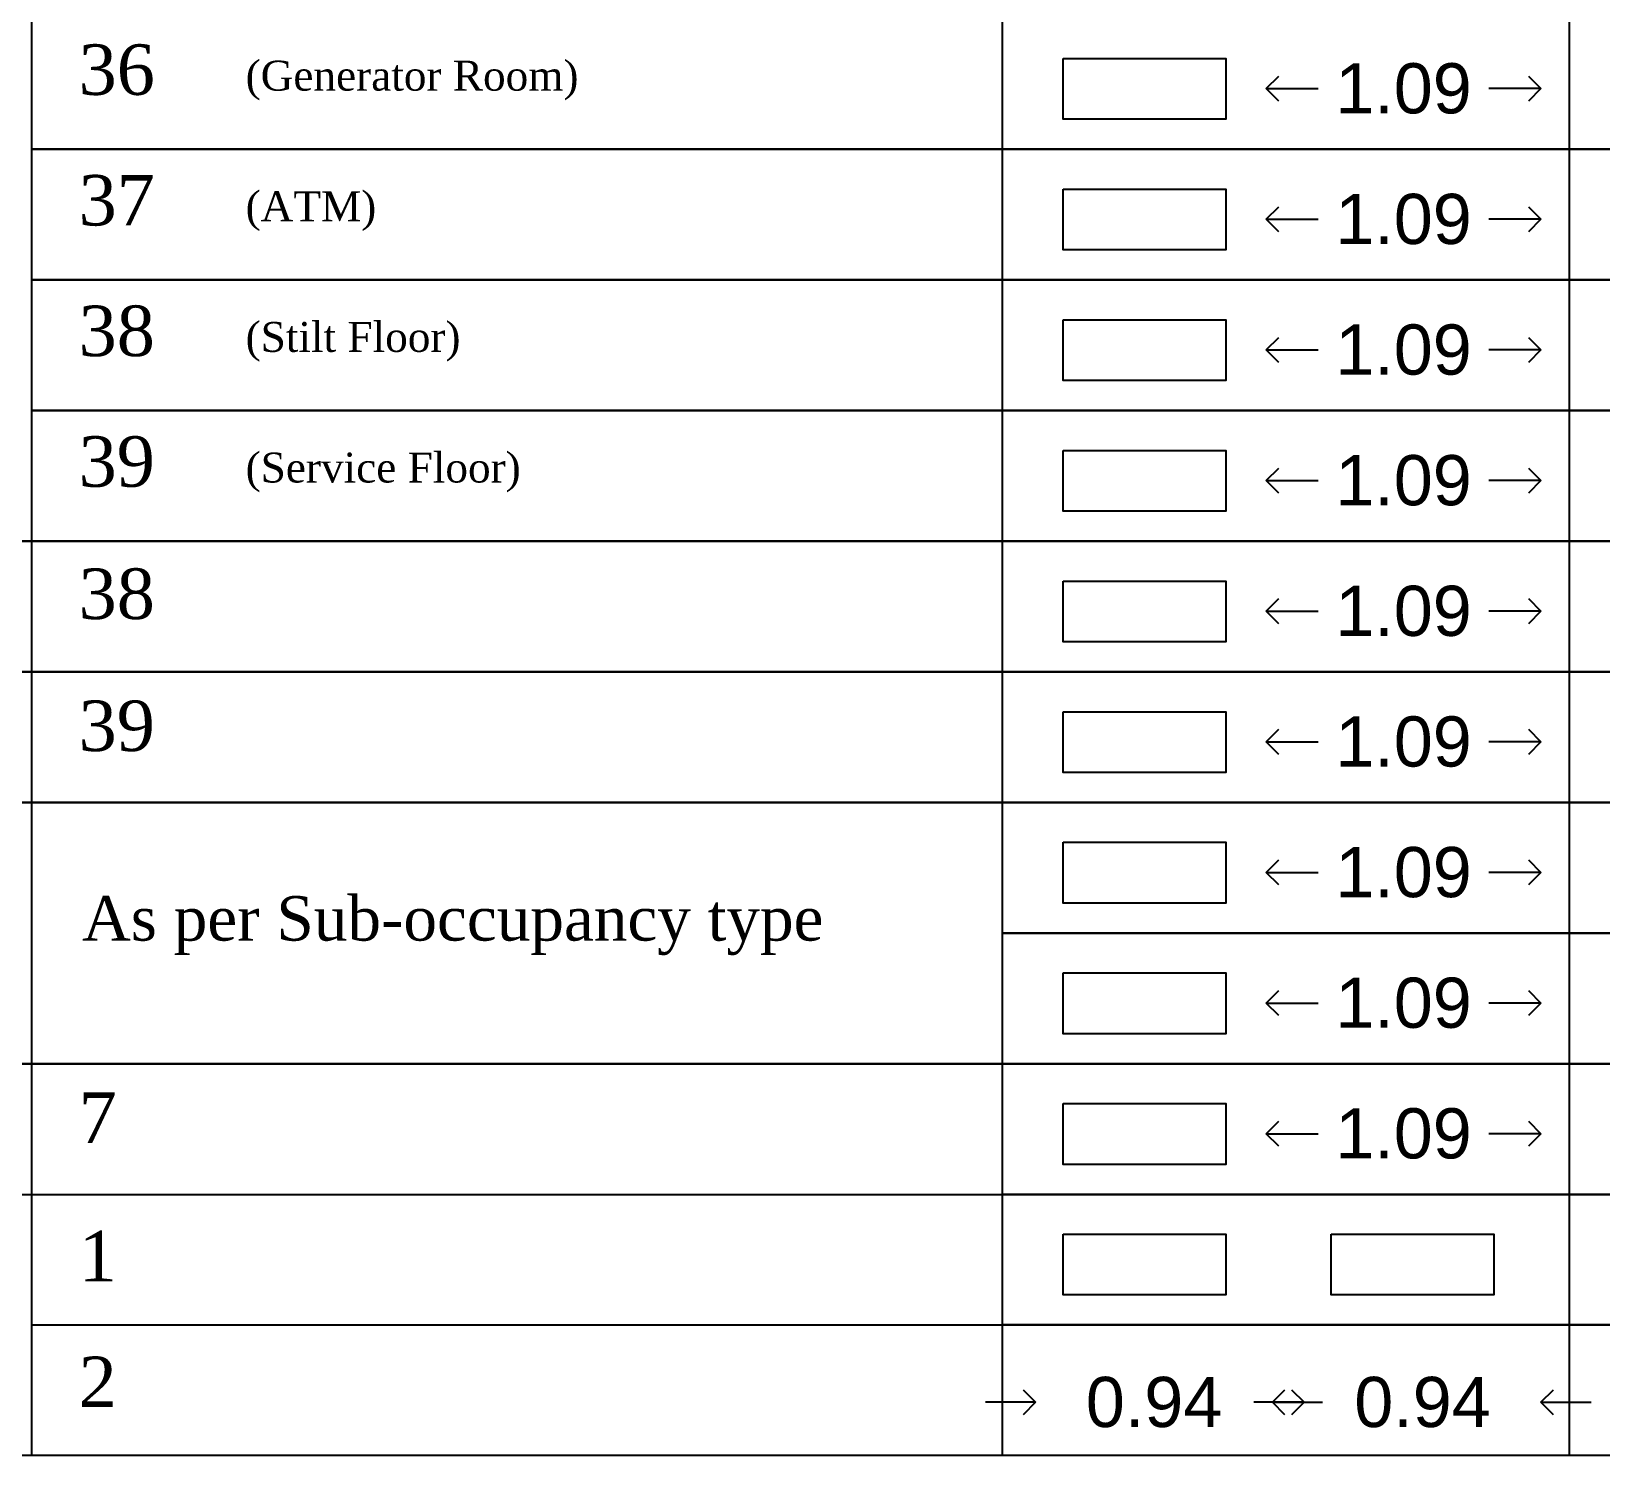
# Model space of a CAD drawing. Header units: millimetres. Extents: x -9481 to -9285, y 28728 to 28829.
# Drawn here: x -9461.73 to -9455.48, y 28745.74 to 28751.42 of the extents above; entities that cross this region are included whole.
import ezdxf

# ---------------------------------------------------------------- set-up
doc = ezdxf.new("R2010")
doc.units = ezdxf.units.MM
doc.header["$PDMODE"] = 34
doc.header["$PDSIZE"] = -15
doc.linetypes.add('CONTINULUS', pattern=[0])
for name, color, linetype in [('BLK_1_FLR_0_ROOM_1_MEZ_AREA_1', 11, 'Continuous'), ('BLK_1_FLR_0_ROOM_2_MEZ_AREA_1', 11, 'Continuous'), ('ICT_LANDING_POINT_1', 7, 'Continuous'), ('ICT_LANDING_POINT_1_DOOR_1', 7, 'Continuous'), ('ICT_LANDING_POINT_1_DOOR_2', 7, 'Continuous')]:
    doc.layers.add(name, color=color, linetype=linetype)
doc.layers.add('BLK_1_FLR_1_REGULAR_ROOM_1', color=7, linetype='Continuous', plot=False)
doc.layers.add('PLAN', color=7, linetype='Continuous', lineweight=40)
doc.styles.add('Arial', font='arial.ttf', dxfattribs={"height": 0.2})
doc.styles.add('MtXpl_Georgia', font='georgiab.ttf')
doc.styles.add('style2', font='arial.ttf', dxfattribs={"height": 0.3})
doc.dimstyles.new('INT DIM', dxfattribs={"dimtxt": 0.3, "dimasz": 0.1, "dimexe": 0.18, "dimexo": 0.0625, "dimgap": 0.09, "dimtad": 0, "dimzin": 0, "dimdsep": 46, "dimtxsty": 'style2', "dimblk": 'OPEN90', "dimcen": 0.09, "dimse1": 1, "dimse2": 1, "dimclrd": 250, "dimclrt": 256, "dimadec": 0, "dimazin": 0, "dimtfac": 1, "dimtofl": 0, "dimtmove": 0, "dimatfit": 3, "dimfxl": 0.18, "dimtolj": 1, "dimtzin": 0, "dimlwd": -1, "dimarcsym": 0})

# ---------------------------------------------------------------- blocks, each defined once
blk = doc.blocks.new('_Open90')
at = {"layer": 'PLAN', "color": 0, "lineweight": -2}
for p, q in [((0, 0), (-1, 0)), ((-0.5, 0.5), (0, 0)), ((0, 0), (-0.5, -0.5))]:
    blk.add_line(p, q, dxfattribs=at)
blk = doc.blocks.new('*D184')
at = {"layer": 'BLK_1_FLR_1_REGULAR_ROOM_1', "color": 250, "transparency": 16777216}
for p, q in [((-9456.7091, 28751.1923), (-9456.6022, 28751.1923)), ((-9455.8142, 28751.1923), (-9455.9211, 28751.1923))]:
    blk.add_line(p, q, dxfattribs=at)
at = {"layer": 'Defpoints', "color": 0, "transparency": 16777216}
for p in [(-9456.8091, 28751.3124), (-9455.7142, 28751.3124), (-9455.7142, 28751.1923)]:
    blk.add_point(p, dxfattribs=at)
at = {"layer": 'BLK_1_FLR_1_REGULAR_ROOM_1', "color": 250, "transparency": 16777216, "xscale": 0.1, "yscale": 0.1, "zscale": 0.1, "rotation": 180}
blk.add_blockref('_Open90', (-9456.8091, 28751.1923), dxfattribs=at)
at = {"layer": 'BLK_1_FLR_1_REGULAR_ROOM_1', "color": 250, "transparency": 16777216, "xscale": 0.1, "yscale": 0.1, "zscale": 0.1}
blk.add_blockref('_Open90', (-9455.7142, 28751.1923), dxfattribs=at)
at = {"layer": 'BLK_1_FLR_1_REGULAR_ROOM_1', "transparency": 16777216, "insert": (-9456.2617, 28751.1923), "char_height": 0.2, "attachment_point": 5, "style": 'Arial', "bg_fill": 3, "box_fill_scale": 1.1, "bg_fill_color": 256, "bg_fill_true_color": 13158600, "bg_fill_transparency": 0}
blk.add_mtext('\\A1;1.09', dxfattribs=at)
blk = doc.blocks.new('*D191')
at = {"layer": 'BLK_1_FLR_1_REGULAR_ROOM_1', "color": 250, "transparency": 16777216}
for p, q in [((-9456.7091, 28750.6717), (-9456.6022, 28750.6717)), ((-9455.8142, 28750.6717), (-9455.9211, 28750.6717))]:
    blk.add_line(p, q, dxfattribs=at)
at = {"layer": 'Defpoints', "color": 0, "transparency": 16777216}
for p in [(-9456.8091, 28750.7918), (-9455.7142, 28750.7918), (-9455.7142, 28750.6717)]:
    blk.add_point(p, dxfattribs=at)
at = {"layer": 'BLK_1_FLR_1_REGULAR_ROOM_1', "color": 250, "transparency": 16777216, "xscale": 0.1, "yscale": 0.1, "zscale": 0.1, "rotation": 180}
blk.add_blockref('_Open90', (-9456.8091, 28750.6717), dxfattribs=at)
at = {"layer": 'BLK_1_FLR_1_REGULAR_ROOM_1', "color": 250, "transparency": 16777216, "xscale": 0.1, "yscale": 0.1, "zscale": 0.1}
blk.add_blockref('_Open90', (-9455.7142, 28750.6717), dxfattribs=at)
at = {"layer": 'BLK_1_FLR_1_REGULAR_ROOM_1', "transparency": 16777216, "insert": (-9456.2617, 28750.6717), "char_height": 0.2, "attachment_point": 5, "style": 'Arial', "bg_fill": 3, "box_fill_scale": 1.1, "bg_fill_color": 256, "bg_fill_true_color": 13158600, "bg_fill_transparency": 0}
blk.add_mtext('\\A1;1.09', dxfattribs=at)
blk = doc.blocks.new('*D198')
at = {"layer": 'BLK_1_FLR_1_REGULAR_ROOM_1', "color": 250, "transparency": 16777216}
for p, q in [((-9456.7091, 28750.1511), (-9456.6022, 28750.1511)), ((-9455.8142, 28750.1511), (-9455.9211, 28750.1511))]:
    blk.add_line(p, q, dxfattribs=at)
at = {"layer": 'Defpoints', "color": 0, "transparency": 16777216}
for p in [(-9456.8091, 28750.2711), (-9455.7142, 28750.2711), (-9455.7142, 28750.1511)]:
    blk.add_point(p, dxfattribs=at)
at = {"layer": 'BLK_1_FLR_1_REGULAR_ROOM_1', "color": 250, "transparency": 16777216, "xscale": 0.1, "yscale": 0.1, "zscale": 0.1, "rotation": 180}
blk.add_blockref('_Open90', (-9456.8091, 28750.1511), dxfattribs=at)
at = {"layer": 'BLK_1_FLR_1_REGULAR_ROOM_1', "color": 250, "transparency": 16777216, "xscale": 0.1, "yscale": 0.1, "zscale": 0.1}
blk.add_blockref('_Open90', (-9455.7142, 28750.1511), dxfattribs=at)
at = {"layer": 'BLK_1_FLR_1_REGULAR_ROOM_1', "transparency": 16777216, "insert": (-9456.2617, 28750.1511), "char_height": 0.2, "attachment_point": 5, "style": 'Arial', "bg_fill": 3, "box_fill_scale": 1.1, "bg_fill_color": 256, "bg_fill_true_color": 13158600, "bg_fill_transparency": 0}
blk.add_mtext('\\A1;1.09', dxfattribs=at)
blk = doc.blocks.new('*D205')
at = {"layer": 'BLK_1_FLR_1_REGULAR_ROOM_1', "color": 250, "transparency": 16777216}
for p, q in [((-9456.7091, 28749.6304), (-9456.6022, 28749.6304)), ((-9455.8142, 28749.6304), (-9455.9211, 28749.6304))]:
    blk.add_line(p, q, dxfattribs=at)
at = {"layer": 'Defpoints', "color": 0, "transparency": 16777216}
for p in [(-9456.8091, 28749.7505), (-9455.7142, 28749.7505), (-9455.7142, 28749.6304)]:
    blk.add_point(p, dxfattribs=at)
at = {"layer": 'BLK_1_FLR_1_REGULAR_ROOM_1', "color": 250, "transparency": 16777216, "xscale": 0.1, "yscale": 0.1, "zscale": 0.1, "rotation": 180}
blk.add_blockref('_Open90', (-9456.8091, 28749.6304), dxfattribs=at)
at = {"layer": 'BLK_1_FLR_1_REGULAR_ROOM_1', "color": 250, "transparency": 16777216, "xscale": 0.1, "yscale": 0.1, "zscale": 0.1}
blk.add_blockref('_Open90', (-9455.7142, 28749.6304), dxfattribs=at)
at = {"layer": 'BLK_1_FLR_1_REGULAR_ROOM_1', "transparency": 16777216, "insert": (-9456.2617, 28749.6304), "char_height": 0.2, "attachment_point": 5, "style": 'Arial', "bg_fill": 3, "box_fill_scale": 1.1, "bg_fill_color": 256, "bg_fill_true_color": 13158600, "bg_fill_transparency": 0}
blk.add_mtext('\\A1;1.09', dxfattribs=at)
blk = doc.blocks.new('*D219')
at = {"layer": 'BLK_1_FLR_1_REGULAR_ROOM_1', "color": 250, "transparency": 16777216}
for p, q in [((-9456.7091, 28749.1098), (-9456.6022, 28749.1098)), ((-9455.8142, 28749.1098), (-9455.9211, 28749.1098))]:
    blk.add_line(p, q, dxfattribs=at)
at = {"layer": 'Defpoints', "color": 0, "transparency": 16777216}
for p in [(-9456.8091, 28749.2298), (-9455.7142, 28749.2298), (-9455.7142, 28749.1098)]:
    blk.add_point(p, dxfattribs=at)
at = {"layer": 'BLK_1_FLR_1_REGULAR_ROOM_1', "color": 250, "transparency": 16777216, "xscale": 0.1, "yscale": 0.1, "zscale": 0.1, "rotation": 180}
blk.add_blockref('_Open90', (-9456.8091, 28749.1098), dxfattribs=at)
at = {"layer": 'BLK_1_FLR_1_REGULAR_ROOM_1', "color": 250, "transparency": 16777216, "xscale": 0.1, "yscale": 0.1, "zscale": 0.1}
blk.add_blockref('_Open90', (-9455.7142, 28749.1098), dxfattribs=at)
at = {"layer": 'BLK_1_FLR_1_REGULAR_ROOM_1', "transparency": 16777216, "insert": (-9456.2617, 28749.1098), "char_height": 0.2, "attachment_point": 5, "style": 'Arial', "bg_fill": 3, "box_fill_scale": 1.1, "bg_fill_color": 256, "bg_fill_true_color": 13158600, "bg_fill_transparency": 0}
blk.add_mtext('\\A1;1.09', dxfattribs=at)
blk = doc.blocks.new('*D212')
at = {"layer": 'BLK_1_FLR_1_REGULAR_ROOM_1', "color": 250, "transparency": 16777216}
for p, q in [((-9456.7091, 28748.5891), (-9456.6022, 28748.5891)), ((-9455.8142, 28748.5891), (-9455.9211, 28748.5891))]:
    blk.add_line(p, q, dxfattribs=at)
at = {"layer": 'Defpoints', "color": 0, "transparency": 16777216}
for p in [(-9456.8091, 28748.7092), (-9455.7142, 28748.7092), (-9455.7142, 28748.5891)]:
    blk.add_point(p, dxfattribs=at)
at = {"layer": 'BLK_1_FLR_1_REGULAR_ROOM_1', "color": 250, "transparency": 16777216, "xscale": 0.1, "yscale": 0.1, "zscale": 0.1, "rotation": 180}
blk.add_blockref('_Open90', (-9456.8091, 28748.5891), dxfattribs=at)
at = {"layer": 'BLK_1_FLR_1_REGULAR_ROOM_1', "color": 250, "transparency": 16777216, "xscale": 0.1, "yscale": 0.1, "zscale": 0.1}
blk.add_blockref('_Open90', (-9455.7142, 28748.5891), dxfattribs=at)
at = {"layer": 'BLK_1_FLR_1_REGULAR_ROOM_1', "transparency": 16777216, "insert": (-9456.2617, 28748.5891), "char_height": 0.2, "attachment_point": 5, "style": 'Arial', "bg_fill": 3, "box_fill_scale": 1.1, "bg_fill_color": 256, "bg_fill_true_color": 13158600, "bg_fill_transparency": 0}
blk.add_mtext('\\A1;1.09', dxfattribs=at)
blk = doc.blocks.new('*D268')
at = {"layer": 'BLK_1_FLR_0_ROOM_1_MEZ_AREA_1', "color": 250, "ltscale": 0.05, "transparency": 16777216}
for p, q in [((-9456.7091, 28748.0685), (-9456.6022, 28748.0685)), ((-9455.8142, 28748.0685), (-9455.9211, 28748.0685))]:
    blk.add_line(p, q, dxfattribs=at)
at = {"layer": 'Defpoints', "color": 0, "linetype": 'CONTINULUS', "ltscale": 0.05, "transparency": 16777216}
for p in [(-9456.8091, 28748.1885), (-9455.7142, 28748.1885), (-9455.7142, 28748.0685)]:
    blk.add_point(p, dxfattribs=at)
at = {"layer": 'BLK_1_FLR_0_ROOM_1_MEZ_AREA_1', "color": 250, "linetype": 'CONTINULUS', "ltscale": 0.05, "transparency": 16777216, "xscale": 0.1, "yscale": 0.1, "zscale": 0.1, "rotation": 180}
blk.add_blockref('_Open90', (-9456.8091, 28748.0685), dxfattribs=at)
at = {"layer": 'BLK_1_FLR_0_ROOM_1_MEZ_AREA_1', "color": 250, "linetype": 'CONTINULUS', "ltscale": 0.05, "transparency": 16777216, "xscale": 0.1, "yscale": 0.1, "zscale": 0.1}
blk.add_blockref('_Open90', (-9455.7142, 28748.0685), dxfattribs=at)
at = {"layer": 'BLK_1_FLR_0_ROOM_1_MEZ_AREA_1', "linetype": 'CONTINULUS', "ltscale": 0.05, "transparency": 16777216, "insert": (-9456.2617, 28748.0685), "char_height": 0.2, "attachment_point": 5, "style": 'Arial', "bg_fill": 3, "box_fill_scale": 1.1, "bg_fill_color": 256, "bg_fill_true_color": 13158600, "bg_fill_transparency": 0}
blk.add_mtext('\\A1;1.09', dxfattribs=at)
blk = doc.blocks.new('*D275')
at = {"layer": 'BLK_1_FLR_0_ROOM_2_MEZ_AREA_1', "color": 250, "ltscale": 0.05, "transparency": 16777216}
for p, q in [((-9456.7091, 28747.5478), (-9456.6022, 28747.5478)), ((-9455.8142, 28747.5478), (-9455.9211, 28747.5478))]:
    blk.add_line(p, q, dxfattribs=at)
at = {"layer": 'Defpoints', "color": 0, "linetype": 'CONTINULUS', "ltscale": 0.05, "transparency": 16777216}
for p in [(-9456.8091, 28747.6679), (-9455.7142, 28747.6679), (-9455.7142, 28747.5478)]:
    blk.add_point(p, dxfattribs=at)
at = {"layer": 'BLK_1_FLR_0_ROOM_2_MEZ_AREA_1', "color": 250, "linetype": 'CONTINULUS', "ltscale": 0.05, "transparency": 16777216, "xscale": 0.1, "yscale": 0.1, "zscale": 0.1, "rotation": 180}
blk.add_blockref('_Open90', (-9456.8091, 28747.5478), dxfattribs=at)
at = {"layer": 'BLK_1_FLR_0_ROOM_2_MEZ_AREA_1', "color": 250, "linetype": 'CONTINULUS', "ltscale": 0.05, "transparency": 16777216, "xscale": 0.1, "yscale": 0.1, "zscale": 0.1}
blk.add_blockref('_Open90', (-9455.7142, 28747.5478), dxfattribs=at)
at = {"layer": 'BLK_1_FLR_0_ROOM_2_MEZ_AREA_1', "linetype": 'CONTINULUS', "ltscale": 0.05, "transparency": 16777216, "insert": (-9456.2617, 28747.5478), "char_height": 0.2, "attachment_point": 5, "style": 'Arial', "bg_fill": 3, "box_fill_scale": 1.1, "bg_fill_color": 256, "bg_fill_true_color": 13158600, "bg_fill_transparency": 0}
blk.add_mtext('\\A1;1.09', dxfattribs=at)
blk = doc.blocks.new('*D311')
at = {"layer": 'Defpoints', "color": 0, "linetype": 'CONTINULUS', "ltscale": 0.05, "transparency": 16777216}
for p in [(-9456.8091, 28747.1472), (-9455.7142, 28747.1472), (-9455.7142, 28747.0272)]:
    blk.add_point(p, dxfattribs=at)
at = {"layer": 'ICT_LANDING_POINT_1', "color": 250, "ltscale": 0.05, "transparency": 16777216}
for p, q in [((-9456.7091, 28747.0272), (-9456.6022, 28747.0272)), ((-9455.8142, 28747.0272), (-9455.9211, 28747.0272))]:
    blk.add_line(p, q, dxfattribs=at)
at = {"layer": 'ICT_LANDING_POINT_1', "color": 250, "linetype": 'CONTINULUS', "ltscale": 0.05, "transparency": 16777216, "xscale": 0.1, "yscale": 0.1, "zscale": 0.1, "rotation": 180}
blk.add_blockref('_Open90', (-9456.8091, 28747.0272), dxfattribs=at)
at = {"layer": 'ICT_LANDING_POINT_1', "color": 250, "linetype": 'CONTINULUS', "ltscale": 0.05, "transparency": 16777216, "xscale": 0.1, "yscale": 0.1, "zscale": 0.1}
blk.add_blockref('_Open90', (-9455.7142, 28747.0272), dxfattribs=at)
at = {"layer": 'ICT_LANDING_POINT_1', "linetype": 'CONTINULUS', "ltscale": 0.05, "transparency": 16777216, "insert": (-9456.2617, 28747.0272), "char_height": 0.2, "attachment_point": 5, "style": 'Arial', "bg_fill": 3, "box_fill_scale": 1.1, "bg_fill_color": 256, "bg_fill_true_color": 13158600, "bg_fill_transparency": 0}
blk.add_mtext('\\A1;1.09', dxfattribs=at)
blk = doc.blocks.new('*D312')
at = {"layer": 'Defpoints', "color": 0, "linetype": 'CONTINULUS', "ltscale": 0.05, "transparency": 16777216}
for p in [(-9456.6582, 28746.0767), (-9455.7142, 28746.0767), (-9455.7142, 28745.9566)]:
    blk.add_point(p, dxfattribs=at)
at = {"layer": 'ICT_LANDING_POINT_1_DOOR_2', "color": 250, "ltscale": 0.05, "transparency": 16777216}
for p, q in [((-9456.7582, 28745.9566), (-9456.8582, 28745.9566)), ((-9455.6142, 28745.9566), (-9455.5142, 28745.9566))]:
    blk.add_line(p, q, dxfattribs=at)
at = {"layer": 'ICT_LANDING_POINT_1_DOOR_2', "color": 250, "linetype": 'CONTINULUS', "ltscale": 0.05, "transparency": 16777216, "xscale": 0.1, "yscale": 0.1, "zscale": 0.1}
blk.add_blockref('_Open90', (-9456.6582, 28745.9566), dxfattribs=at)
at = {"layer": 'ICT_LANDING_POINT_1_DOOR_2', "color": 250, "linetype": 'CONTINULUS', "ltscale": 0.05, "transparency": 16777216, "xscale": 0.1, "yscale": 0.1, "zscale": 0.1, "rotation": 180}
blk.add_blockref('_Open90', (-9455.7142, 28745.9566), dxfattribs=at)
at = {"layer": 'ICT_LANDING_POINT_1_DOOR_2', "linetype": 'CONTINULUS', "ltscale": 0.05, "transparency": 16777216, "insert": (-9456.1862, 28745.9566), "char_height": 0.2, "attachment_point": 5, "style": 'Arial', "bg_fill": 3, "box_fill_scale": 1.1, "bg_fill_color": 256, "bg_fill_true_color": 13158600, "bg_fill_transparency": 0}
blk.add_mtext('\\A1;0.94', dxfattribs=at)
blk = doc.blocks.new('*D313')
at = {"layer": 'Defpoints', "color": 0, "linetype": 'CONTINULUS', "ltscale": 0.05, "transparency": 16777216}
for p in [(-9457.7284, 28746.0767), (-9456.7844, 28746.0767), (-9456.7844, 28745.9566)]:
    blk.add_point(p, dxfattribs=at)
at = {"layer": 'ICT_LANDING_POINT_1_DOOR_1', "color": 250, "ltscale": 0.05, "transparency": 16777216}
for p, q in [((-9457.8284, 28745.9566), (-9457.9284, 28745.9566)), ((-9456.6844, 28745.9566), (-9456.5844, 28745.9566))]:
    blk.add_line(p, q, dxfattribs=at)
at = {"layer": 'ICT_LANDING_POINT_1_DOOR_1', "color": 250, "linetype": 'CONTINULUS', "ltscale": 0.05, "transparency": 16777216, "xscale": 0.1, "yscale": 0.1, "zscale": 0.1}
blk.add_blockref('_Open90', (-9457.7284, 28745.9566), dxfattribs=at)
at = {"layer": 'ICT_LANDING_POINT_1_DOOR_1', "color": 250, "linetype": 'CONTINULUS', "ltscale": 0.05, "transparency": 16777216, "xscale": 0.1, "yscale": 0.1, "zscale": 0.1, "rotation": 180}
blk.add_blockref('_Open90', (-9456.7844, 28745.9566), dxfattribs=at)
at = {"layer": 'ICT_LANDING_POINT_1_DOOR_1', "linetype": 'CONTINULUS', "ltscale": 0.05, "transparency": 16777216, "insert": (-9457.2564, 28745.9566), "char_height": 0.2, "attachment_point": 5, "style": 'Arial', "bg_fill": 3, "box_fill_scale": 1.1, "bg_fill_color": 256, "bg_fill_true_color": 13158600, "bg_fill_transparency": 0}
blk.add_mtext('\\A1;0.94', dxfattribs=at)

msp = doc.modelspace()

# ---------------------------------------------------------------- linework, layer by layer
for p, q in [((-9461.7318, 28751.4713), (-9461.7318, 28750.9492)), ((-9457.8622, 28751.4713), (-9457.8622, 28750.9507)), ((-9455.6016, 28751.4713), (-9455.6016, 28750.9507)), ((-9461.7318, 28750.9507), (-9461.7318, 28750.4285)), ((-9457.8622, 28750.9507), (-9457.8622, 28750.43)), ((-9455.6016, 28750.9507), (-9455.6016, 28750.43)), ((-9461.7318, 28750.43), (-9461.7318, 28749.9079)), ((-9457.8622, 28750.43), (-9457.8622, 28749.9094)), ((-9455.6016, 28750.43), (-9455.6016, 28749.9094)), ((-9461.7318, 28749.9094), (-9461.7318, 28749.3872)), ((-9457.8622, 28749.9094), (-9457.8622, 28749.3887)), ((-9455.6016, 28749.9094), (-9455.6016, 28749.3887)), ((-9461.7318, 28749.3887), (-9461.7318, 28748.8666)), ((-9457.8622, 28749.3887), (-9457.8622, 28748.8681)), ((-9455.6016, 28749.3887), (-9455.6016, 28748.8681)), ((-9461.7318, 28748.8681), (-9461.7318, 28748.3459)), ((-9457.8622, 28748.8681), (-9457.8622, 28748.3474)), ((-9455.6016, 28748.8681), (-9455.6016, 28748.3474)), ((-9461.7318, 28748.3474), (-9461.7318, 28747.8253)), ((-9457.8622, 28748.3474), (-9457.8622, 28747.8268)), ((-9455.6016, 28748.3474), (-9455.6016, 28747.8268)), ((-9461.7318, 28747.8268), (-9461.7318, 28747.3047)), ((-9457.8622, 28747.8268), (-9457.8622, 28747.3062)), ((-9455.6016, 28747.8268), (-9455.6016, 28747.3062)), ((-9461.7318, 28747.3062), (-9461.7318, 28746.784)), ((-9457.8622, 28747.3062), (-9457.8622, 28746.7855)), ((-9455.6016, 28747.3062), (-9455.6016, 28746.7855)), ((-9461.7318, 28746.7855), (-9461.7318, 28746.2634)), ((-9457.8622, 28746.7855), (-9457.8622, 28746.2649)), ((-9455.6016, 28746.7855), (-9455.6016, 28746.2649)), ((-9461.7318, 28746.2649), (-9461.7318, 28745.7427)), ((-9457.8622, 28746.2649), (-9457.8622, 28745.7442)), ((-9455.6016, 28746.2649), (-9455.6016, 28745.7442))]:
    msp.add_line(p, q)
for points in [[(-9461.7318, 28751.4713), (-9442.23, 28751.4713), (-9442.23, 28750.9507), (-9461.7318, 28750.9507)], [(-9461.7318, 28750.9507), (-9442.23, 28750.9507), (-9442.23, 28750.43), (-9461.7318, 28750.43)], [(-9461.7318, 28750.43), (-9442.23, 28750.43), (-9442.23, 28749.9094), (-9461.7318, 28749.9094)], [(-9461.7318, 28749.9094), (-9442.23, 28749.9094), (-9442.23, 28749.3887), (-9481.2579, 28749.3887), (-9481.2579, 28749.9094), (-9481.2579, 28749.9094)], [(-9470.8642, 28746.7855), (-9442.23, 28746.7855), (-9442.23, 28746.2649), (-9457.8622, 28746.2649)], [(-9461.7318, 28746.2649), (-9442.23, 28746.2649), (-9442.23, 28745.7442), (-9481.2579, 28745.7442), (-9481.2579, 28746.2649)]]:
    msp.add_lwpolyline(points)
at = {"layer": 'BLK_1_FLR_0_ROOM_1_MEZ_AREA_1', "color": 11, "linetype": 'CONTINULUS', "ltscale": 0.05}
msp.add_lwpolyline([(-9457.6189, 28748.1885), (-9456.9697, 28748.1885), (-9456.9697, 28747.9464), (-9457.6189, 28747.9464)], close=True, dxfattribs=at)
at = {"layer": 'BLK_1_FLR_0_ROOM_2_MEZ_AREA_1', "color": 11, "linetype": 'CONTINULUS', "ltscale": 0.05}
msp.add_lwpolyline([(-9457.6189, 28747.6679), (-9456.9697, 28747.6679), (-9456.9697, 28747.4257), (-9457.6189, 28747.4257)], close=True, dxfattribs=at)
at = {"layer": 'BLK_1_FLR_1_REGULAR_ROOM_1', "color": 36}
msp.add_lwpolyline([(-9457.6189, 28751.3124), (-9456.9697, 28751.3124), (-9456.9697, 28751.0703), (-9457.6189, 28751.0703)], close=True, dxfattribs=at)
at = {"layer": 'BLK_1_FLR_1_REGULAR_ROOM_1', "color": 37}
msp.add_lwpolyline([(-9457.6189, 28750.7918), (-9456.9697, 28750.7918), (-9456.9697, 28750.5496), (-9457.6189, 28750.5496)], close=True, dxfattribs=at)
at = {"layer": 'BLK_1_FLR_1_REGULAR_ROOM_1', "color": 38}
for points in [[(-9457.6189, 28750.2711), (-9456.9697, 28750.2711), (-9456.9697, 28750.029), (-9457.6189, 28750.029)], [(-9457.6189, 28749.2298), (-9456.9697, 28749.2298), (-9456.9697, 28748.9877), (-9457.6189, 28748.9877)]]:
    msp.add_lwpolyline(points, close=True, dxfattribs=at)
at = {"layer": 'BLK_1_FLR_1_REGULAR_ROOM_1', "color": 39}
for points in [[(-9457.6189, 28749.7505), (-9456.9697, 28749.7505), (-9456.9697, 28749.5083), (-9457.6189, 28749.5083)], [(-9457.6189, 28748.7092), (-9456.9697, 28748.7092), (-9456.9697, 28748.467), (-9457.6189, 28748.467)]]:
    msp.add_lwpolyline(points, close=True, dxfattribs=at)
at = {"layer": 'ICT_LANDING_POINT_1', "color": 7, "linetype": 'CONTINULUS', "ltscale": 0.05}
msp.add_lwpolyline([(-9457.6189, 28747.1472), (-9456.9697, 28747.1472), (-9456.9697, 28746.9051), (-9457.6189, 28746.9051)], close=True, dxfattribs=at)
at = {"layer": 'ICT_LANDING_POINT_1_DOOR_1', "color": 1, "linetype": 'CONTINULUS', "ltscale": 0.05}
msp.add_lwpolyline([(-9457.6189, 28746.6266), (-9456.9697, 28746.6266), (-9456.9697, 28746.3845), (-9457.6189, 28746.3845)], close=True, dxfattribs=at)
at = {"layer": 'ICT_LANDING_POINT_1_DOOR_2', "color": 1, "linetype": 'CONTINULUS', "ltscale": 0.05}
msp.add_lwpolyline([(-9456.5507, 28746.6266), (-9455.9015, 28746.6266), (-9455.9015, 28746.3845), (-9456.5507, 28746.3845)], close=True, dxfattribs=at)

# ---------------------------------------------------------------- texts
at = {"linetype": 'CONTINULUS', "style": 'MtXpl_Georgia'}
for s, height, p in [('36', 0.20122, (-9461.5434, 28751.1678)), ('(Generator Room)', 0.119406, (-9460.8778, 28751.1845)), ('37', 0.20122, (-9461.5434, 28750.6472)), ('(ATM)', 0.11941, (-9460.8778, 28750.6638)), ('38', 0.20122, (-9461.5434, 28750.1265)), ('(Stilt Floor)', 0.119406, (-9460.8778, 28750.1432)), ('39', 0.20122, (-9461.5434, 28749.6059)), ('(Service Floor)', 0.119406, (-9460.8778, 28749.6226)), ('38', 0.20122, (-9461.5434, 28749.0787)), ('39', 0.20122, (-9461.5434, 28748.5526)), ('As per Sub-occupancy type', 0.177478, (-9461.5294, 28747.7968)), ('7', 0.2012, (-9461.5434, 28746.9907)), ('1', 0.2012, (-9461.5434, 28746.4387)), ('2', 0.2012, (-9461.5434, 28745.9377))]:
    msp.add_text(s, height=height, dxfattribs=at).set_placement(p)

# ---------------------------------------------------------------- dimensions: what is measured, and where the dimension line sits
at = {"layer": 'BLK_1_FLR_0_ROOM_1_MEZ_AREA_1', "color": 11, "linetype": 'CONTINULUS', "ltscale": 0.05}
dim = msp.add_linear_dim(base=(-9455.7142, 28748.0685), p1=(-9456.8091, 28748.1885), p2=(-9455.7142, 28748.1885), dimstyle='INT DIM', override={"dimtxt": 0.2, "dimtxsty": 'Arial', "dimfxl": 0.125, "dimtfill": 1, "dimtfillclr": 7, "dimarcsym": 1}, dxfattribs=at)
dim.commit()
dim.dimension.update_dxf_attribs({"geometry": '*D268', "text_midpoint": (-9456.2617, 28748.0685)})
at = {"layer": 'BLK_1_FLR_0_ROOM_2_MEZ_AREA_1', "color": 11, "linetype": 'CONTINULUS', "ltscale": 0.05}
dim = msp.add_linear_dim(base=(-9455.7142, 28747.5478), p1=(-9456.8091, 28747.6679), p2=(-9455.7142, 28747.6679), dimstyle='INT DIM', override={"dimtxt": 0.2, "dimtxsty": 'Arial', "dimfxl": 0.125, "dimtfill": 1, "dimtfillclr": 7, "dimarcsym": 1}, dxfattribs=at)
dim.commit()
dim.dimension.update_dxf_attribs({"geometry": '*D275', "text_midpoint": (-9456.2617, 28747.5478)})
at = {"layer": 'BLK_1_FLR_1_REGULAR_ROOM_1', "color": 38}
dim = msp.add_linear_dim(base=(-9455.7142, 28749.1098), p1=(-9456.8091, 28749.2298), p2=(-9455.7142, 28749.2298), dimstyle='INT DIM', override={"dimtxt": 0.2, "dimtxsty": 'Arial', "dimfxl": 0.125, "dimtfill": 1, "dimtfillclr": 7, "dimarcsym": 1}, dxfattribs=at)
dim.commit()
dim.dimension.update_dxf_attribs({"geometry": '*D219', "text_midpoint": (-9456.2617, 28749.1098)})
at = {"layer": 'BLK_1_FLR_1_REGULAR_ROOM_1', "color": 39}
dim = msp.add_linear_dim(base=(-9455.7142, 28748.5891), p1=(-9456.8091, 28748.7092), p2=(-9455.7142, 28748.7092), dimstyle='INT DIM', override={"dimtxt": 0.2, "dimtxsty": 'Arial', "dimfxl": 0.125, "dimtfill": 1, "dimtfillclr": 7, "dimarcsym": 1}, dxfattribs=at)
dim.commit()
dim.dimension.update_dxf_attribs({"geometry": '*D212', "text_midpoint": (-9456.2617, 28748.5891)})
at = {"layer": 'ICT_LANDING_POINT_1', "color": 7, "linetype": 'CONTINULUS', "ltscale": 0.05}
dim = msp.add_linear_dim(base=(-9455.7142, 28747.0272), p1=(-9456.8091, 28747.1472), p2=(-9455.7142, 28747.1472), dimstyle='INT DIM', override={"dimtxt": 0.2, "dimtxsty": 'Arial', "dimfxl": 0.125, "dimtfill": 1, "dimtfillclr": 7, "dimarcsym": 1}, dxfattribs=at)
dim.commit()
dim.dimension.update_dxf_attribs({"geometry": '*D311', "text_midpoint": (-9456.2617, 28747.0272)})

# ---------------------------------------------------------------- next in the draw order: linework, layer by layer
for points in [[(-9481.2579, 28749.3887), (-9442.23, 28749.3887), (-9442.23, 28748.8681), (-9481.2579, 28748.8681), (-9481.2579, 28749.3887)], [(-9481.2579, 28748.8681), (-9442.23, 28748.8681), (-9442.23, 28748.3474), (-9481.2579, 28748.3474), (-9481.2579, 28748.8681)]]:
    msp.add_lwpolyline(points, close=True)
for points in [[(-9481.2579, 28747.8268), (-9481.2579, 28748.3474), (-9442.23, 28748.3474), (-9442.23, 28747.8268), (-9457.8622, 28747.8268)], [(-9457.8622, 28747.8268), (-9442.23, 28747.8268), (-9442.23, 28747.3062), (-9481.2579, 28747.3062), (-9481.2579, 28747.8268)], [(-9481.2579, 28746.7855), (-9481.2579, 28747.3062), (-9442.23, 28747.3062), (-9442.23, 28746.7855), (-9457.8622, 28746.7855)]]:
    msp.add_lwpolyline(points)

# ---------------------------------------------------------------- next in the draw order: dimensions: what is measured, and where the dimension line sits
at = {"layer": 'BLK_1_FLR_1_REGULAR_ROOM_1', "color": 36}
dim = msp.add_linear_dim(base=(-9455.7142, 28751.1923), p1=(-9456.8091, 28751.3124), p2=(-9455.7142, 28751.3124), dimstyle='INT DIM', override={"dimtxt": 0.2, "dimtxsty": 'Arial', "dimfxl": 0.125, "dimtfill": 1, "dimtfillclr": 7, "dimarcsym": 1}, dxfattribs=at)
dim.commit()
dim.dimension.update_dxf_attribs({"geometry": '*D184', "text_midpoint": (-9456.2617, 28751.1923)})
at = {"layer": 'BLK_1_FLR_1_REGULAR_ROOM_1', "color": 37}
dim = msp.add_linear_dim(base=(-9455.7142, 28750.6717), p1=(-9456.8091, 28750.7918), p2=(-9455.7142, 28750.7918), dimstyle='INT DIM', override={"dimtxt": 0.2, "dimtxsty": 'Arial', "dimfxl": 0.125, "dimtfill": 1, "dimtfillclr": 7, "dimarcsym": 1}, dxfattribs=at)
dim.commit()
dim.dimension.update_dxf_attribs({"geometry": '*D191', "text_midpoint": (-9456.2617, 28750.6717)})
at = {"layer": 'BLK_1_FLR_1_REGULAR_ROOM_1', "color": 38}
dim = msp.add_linear_dim(base=(-9455.7142, 28750.1511), p1=(-9456.8091, 28750.2711), p2=(-9455.7142, 28750.2711), dimstyle='INT DIM', override={"dimtxt": 0.2, "dimtxsty": 'Arial', "dimfxl": 0.125, "dimtfill": 1, "dimtfillclr": 7, "dimarcsym": 1}, dxfattribs=at)
dim.commit()
dim.dimension.update_dxf_attribs({"geometry": '*D198', "text_midpoint": (-9456.2617, 28750.1511)})
at = {"layer": 'BLK_1_FLR_1_REGULAR_ROOM_1', "color": 39}
dim = msp.add_linear_dim(base=(-9455.7142, 28749.6304), p1=(-9456.8091, 28749.7505), p2=(-9455.7142, 28749.7505), dimstyle='INT DIM', override={"dimtxt": 0.2, "dimtxsty": 'Arial', "dimfxl": 0.125, "dimtfill": 1, "dimtfillclr": 7, "dimarcsym": 1}, dxfattribs=at)
dim.commit()
dim.dimension.update_dxf_attribs({"geometry": '*D205', "text_midpoint": (-9456.2617, 28749.6304)})
at = {"layer": 'ICT_LANDING_POINT_1_DOOR_2', "color": 2, "linetype": 'CONTINULUS', "ltscale": 0.05}
dim = msp.add_linear_dim(base=(-9455.7142, 28745.9566), p1=(-9456.6582, 28746.0767), p2=(-9455.7142, 28746.0767), dimstyle='INT DIM', override={"dimtxt": 0.2, "dimtxsty": 'Arial', "dimfxl": 0.125, "dimtfill": 1, "dimtfillclr": 7, "dimarcsym": 1}, dxfattribs=at)
dim.commit()
dim.dimension.update_dxf_attribs({"geometry": '*D312', "text_midpoint": (-9456.1862, 28745.9566)})

# ---------------------------------------------------------------- next in the draw order: dimensions: what is measured, and where the dimension line sits
at = {"layer": 'ICT_LANDING_POINT_1_DOOR_1', "color": 2, "linetype": 'CONTINULUS', "ltscale": 0.05}
dim = msp.add_linear_dim(base=(-9456.7844, 28745.9566), p1=(-9457.7284, 28746.0767), p2=(-9456.7844, 28746.0767), dimstyle='INT DIM', override={"dimtxt": 0.2, "dimtxsty": 'Arial', "dimfxl": 0.125, "dimtfill": 1, "dimtfillclr": 7, "dimarcsym": 1}, dxfattribs=at)
dim.commit()
dim.dimension.update_dxf_attribs({"geometry": '*D313', "text_midpoint": (-9457.2564, 28745.9566)})

doc.saveas('drawing.dxf')
